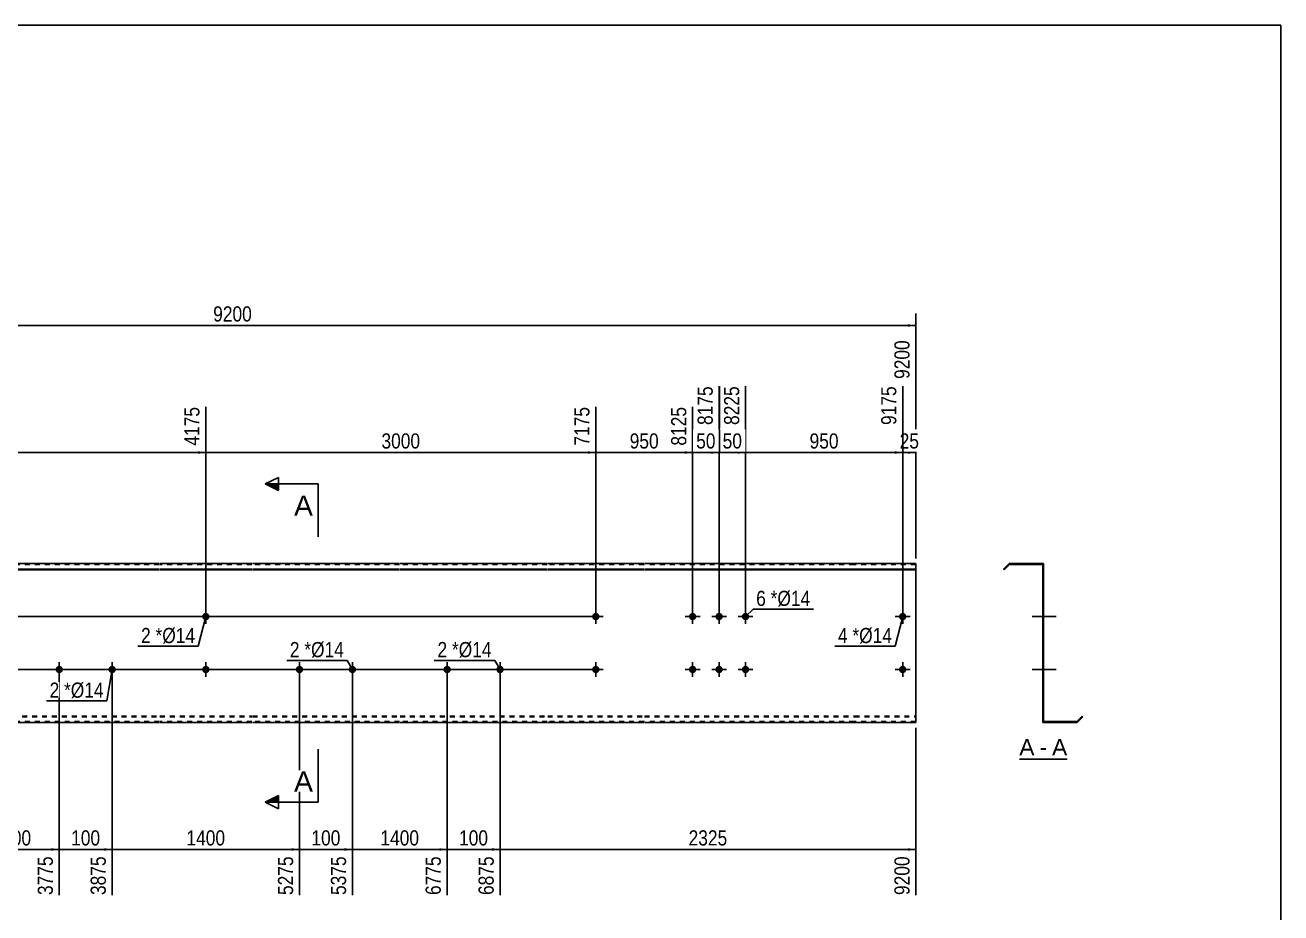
# Model space of a CAD drawing. Header units: millimetres. Extents: x -75 to 327, y -160 to 117.
# Drawn here: x 90 to 327.2, y -51 to 116.8 of the extents above; entities that cross this region are included whole.
import ezdxf

# ---------------------------------------------------------------- set-up
doc = ezdxf.new("R2010")
doc.units = ezdxf.units.MM
doc.linetypes.add('DXK_LINE_DOT1', pattern=[1.8814, 0.9407, -0.9407])
doc.styles.add('Arial', font='ARIAL.TTF', dxfattribs={"height": 0.2})
doc.styles.add('Arial Narrow', font='ARIALN.TTF', dxfattribs={"height": 0.2})

# ---------------------------------------------------------------- blocks, each defined once
blk = doc.blocks.new('Unknown-629092003-1742')
at = {"color": 5, "linetype": 'Continuous'}
for p, q in [((327.25, 116.75), (-72.75, 116.75)), ((327.25, -160.25), (327.25, 116.75))]:
    blk.add_line(p, q, dxfattribs=at)
blk = doc.blocks.new('Unknown-629092003-12 - 1234')
at = {"color": 7, "linetype": 'Continuous'}
blk.add_line((277.83, -21.95), (286.86, -21.95), dxfattribs=at)
at = {"color": 0, "linetype": 'Continuous'}
blk.add_wipeout([(280.68, -21.2), (280.68, -18), (277.83, -18), (277.83, -21.2)], dxfattribs=at)
blk.add_wipeout([(283.06, -21.2), (283.06, -18), (281.64, -18), (281.64, -21.2)], dxfattribs=at)
at = {"color": 96, "linetype": 'Continuous', "style": 'Arial'}
blk.add_text('A', height=3.06, dxfattribs=at).set_placement((277.83, -21.2))
at = {"color": 0, "linetype": 'Continuous'}
blk.add_wipeout([(286.86, -21.2), (286.86, -18), (284.02, -18), (284.02, -21.2)], dxfattribs=at)
at = {"color": 96, "linetype": 'Continuous', "style": 'Arial'}
for s, p in [('A', (284.02, -21.2)), ('-', (281.64, -21.2))]:
    blk.add_text(s, height=3.06, dxfattribs=at).set_placement(p)
blk = doc.blocks.new('Part-629092003-1218 - 1203')
at = {"color": 2, "linetype": 'Continuous'}
for p, q in [((115.3, 15), (87.5, 15)), ((132.8, 15), (115.4, 15)), ((160.7, 15), (132.9, 15)), ((188.6, 15), (160.8, 15)), ((206.89, 15), (188.7, 15)), ((246.59, 15), (206.99, 15)), ((258.28, 15), (246.69, 15)), ((258.28, 13.94), (258.28, 15)), ((87.5, 13.94), (115.3, 13.94)), ((87.5, 13.83), (115.3, 13.83)), ((115.4, 13.94), (132.8, 13.94)), ((115.4, 13.83), (132.8, 13.83)), ((132.9, 13.94), (160.7, 13.94)), ((132.9, 13.83), (160.7, 13.83)), ((160.8, 13.94), (188.6, 13.94)), ((160.8, 13.83), (188.6, 13.83)), ((188.7, 13.94), (206.89, 13.94)), ((188.7, 13.83), (206.89, 13.83)), ((206.99, 13.94), (246.59, 13.94)), ((206.99, 13.83), (246.59, 13.83)), ((246.69, 13.94), (258.28, 13.94)), ((246.69, 13.83), (258.28, 13.83)), ((258.28, -15), (258.28, 13.94)), ((115.3, -15), (87.5, -15)), ((132.8, -15), (115.4, -15)), ((160.7, -15), (132.9, -15)), ((188.6, -15), (160.8, -15)), ((206.89, -15), (188.7, -15)), ((246.59, -15), (206.99, -15)), ((258.28, -15), (246.69, -15))]:
    blk.add_line(p, q, dxfattribs=at)
at = {"color": 7, "linetype": 'DXK_LINE_DOT1'}
for p, q in [((115.3, 14.85), (87.5, 14.85)), ((132.8, 14.85), (115.4, 14.85)), ((160.7, 14.85), (132.9, 14.85)), ((188.6, 14.85), (160.8, 14.85)), ((206.89, 14.85), (188.7, 14.85)), ((246.59, 14.85), (206.99, 14.85)), ((258.28, 14.85), (246.69, 14.85)), ((87.5, -13.83), (115.3, -13.83)), ((87.5, -13.94), (115.3, -13.94)), ((115.4, -13.83), (132.8, -13.83)), ((115.4, -13.94), (132.8, -13.94)), ((132.9, -13.83), (160.7, -13.83)), ((132.9, -13.94), (160.7, -13.94)), ((160.8, -13.83), (188.6, -13.83)), ((160.8, -13.94), (188.6, -13.94)), ((188.7, -13.83), (206.89, -13.83)), ((188.7, -13.94), (206.89, -13.94)), ((206.99, -13.83), (246.59, -13.83)), ((206.99, -13.94), (246.59, -13.94)), ((246.69, -13.83), (258.28, -13.83)), ((246.69, -13.94), (258.28, -13.94)), ((115.3, -14.85), (87.5, -14.85)), ((132.8, -14.85), (115.4, -14.85)), ((160.7, -14.85), (132.9, -14.85)), ((188.6, -14.85), (160.8, -14.85)), ((206.89, -14.85), (188.7, -14.85)), ((246.59, -14.85), (206.99, -14.85)), ((258.28, -14.85), (246.69, -14.85))]:
    blk.add_line(p, q, dxfattribs=at)
blk = doc.blocks.new('Bolt-629092003-1219 - 1203')
at = {"linetype": 'Continuous'}
for points in [[(169.7, -4.3, -1), (169.7, -5.7, -1)], [(179.7, -4.3, -1), (179.7, -5.7, -1)]]:
    blk.add_hatch(color=3, dxfattribs=at).paths.add_polyline_path(points)
at = {"color": 3, "linetype": 'Continuous'}
for p, q in [((169.7, -6.4), (169.7, -3.6)), ((179.7, -6.4), (179.7, -3.6)), ((168.3, -5), (171.1, -5)), ((178.3, -5), (181.1, -5))]:
    blk.add_line(p, q, dxfattribs=at)
blk = doc.blocks.new('Bolt-629092003-1220 - 1203')
at = {"linetype": 'Continuous'}
for points in [[(141.8, -4.3, -1), (141.8, -5.7, -1)], [(151.8, -4.3, -1), (151.8, -5.7, -1)]]:
    blk.add_hatch(color=3, dxfattribs=at).paths.add_polyline_path(points)
at = {"color": 3, "linetype": 'Continuous'}
for p, q in [((141.8, -6.4), (141.8, -3.6)), ((151.8, -6.4), (151.8, -3.6)), ((140.4, -5), (143.2, -5)), ((150.4, -5), (153.2, -5))]:
    blk.add_line(p, q, dxfattribs=at)
blk = doc.blocks.new('Bolt-629092003-1221 - 1203')
at = {"linetype": 'Continuous'}
for points in [[(96.4, -4.3, -1), (96.4, -5.7, -1)], [(106.4, -4.3, -1), (106.4, -5.7, -1)]]:
    blk.add_hatch(color=3, dxfattribs=at).paths.add_polyline_path(points)
at = {"color": 3, "linetype": 'Continuous'}
for p, q in [((96.4, -6.4), (96.4, -3.6)), ((106.4, -6.4), (106.4, -3.6)), ((95, -5), (97.8, -5)), ((105, -5), (107.8, -5))]:
    blk.add_line(p, q, dxfattribs=at)
blk = doc.blocks.new('Bolt-629092003-1224 - 1203')
at = {"linetype": 'Continuous'}
for points in [[(215.39, 5, -1), (216.79, 5, -1)], [(220.39, 5, -1), (221.79, 5, -1)], [(225.39, 5, -1), (226.79, 5, -1)], [(215.39, -5, -1), (216.79, -5, -1)], [(220.39, -5, -1), (221.79, -5, -1)], [(225.39, -5, -1), (226.79, -5, -1)]]:
    blk.add_hatch(color=3, dxfattribs=at).paths.add_polyline_path(points)
at = {"color": 3, "linetype": 'Continuous'}
for p, q in [((214.69, 5), (217.49, 5)), ((216.09, 3.6), (216.09, 6.4)), ((219.69, 5), (222.49, 5)), ((221.09, 3.6), (221.09, 6.4)), ((224.69, 5), (227.49, 5)), ((226.09, 3.6), (226.09, 6.4)), ((216.09, -6.4), (216.09, -3.6)), ((221.09, -6.4), (221.09, -3.6)), ((226.09, -6.4), (226.09, -3.6)), ((214.69, -5), (217.49, -5)), ((219.69, -5), (222.49, -5)), ((224.69, -5), (227.49, -5))]:
    blk.add_line(p, q, dxfattribs=at)
blk = doc.blocks.new('Bolt-629092003-1225 - 1203')
at = {"linetype": 'Continuous'}
for points in [[(197.09, -5, -1), (198.49, -5, -1)], [(255.08, -5, -1), (256.48, -5, -1)]]:
    blk.add_hatch(color=3, dxfattribs=at).paths.add_polyline_path(points)
at = {"color": 3, "linetype": 'Continuous'}
for p, q in [((197.79, -6.4), (197.79, -3.6)), ((255.78, -6.4), (255.78, -3.6)), ((199.19, -5), (196.39, -5)), ((257.18, -5), (254.38, -5))]:
    blk.add_line(p, q, dxfattribs=at)
blk = doc.blocks.new('Bolt-629092003-1226 - 1203')
at = {"linetype": 'Continuous'}
for points in [[(197.09, 5, -1), (198.49, 5, -1)], [(255.08, 5, -1), (256.48, 5, -1)]]:
    blk.add_hatch(color=3, dxfattribs=at).paths.add_polyline_path(points)
at = {"color": 3, "linetype": 'Continuous'}
for p, q in [((199.19, 5), (196.39, 5)), ((197.79, 3.6), (197.79, 6.4)), ((257.18, 5), (254.38, 5)), ((255.78, 3.6), (255.78, 6.4))]:
    blk.add_line(p, q, dxfattribs=at)
blk = doc.blocks.new('Bolt-629092003-1227 - 1203')
at = {"linetype": 'Continuous'}
for points in [[(124.8, 5, -1), (123.4, 5, -1)], [(124.8, -5, -1), (123.4, -5, -1)]]:
    blk.add_hatch(color=3, dxfattribs=at).paths.add_polyline_path(points)
at = {"color": 3, "linetype": 'Continuous'}
for p, q in [((125.5, 5), (122.7, 5)), ((124.1, 6.4), (124.1, 3.6)), ((124.1, -3.6), (124.1, -6.4)), ((125.5, -5), (122.7, -5))]:
    blk.add_line(p, q, dxfattribs=at)
blk = doc.blocks.new('Bolt-629092003-1240 - 1234')
at = {"linetype": 'Continuous'}
blk.add_hatch(color=3, dxfattribs=at).paths.add_polyline_path([(282.42, -5.7), (282.42, -4.3), (282.27, -4.3), (282.27, -5.7)])
blk.add_hatch(color=3, dxfattribs=at).paths.add_polyline_path([(282.42, -5.7), (282.42, -4.3), (282.27, -4.3), (282.27, -5.7)])
at = {"color": 3, "linetype": 'Continuous'}
for p, q in [((282.27, -4.3), (282.42, -4.3)), ((282.27, -4.3), (282.42, -4.3)), ((281.32, -5), (284.07, -5)), ((281.32, -5), (284.07, -5)), ((282.27, -5.7), (282.42, -5.7)), ((282.27, -5.7), (282.42, -5.7))]:
    blk.add_line(p, q, dxfattribs=at)
blk = doc.blocks.new('Part-629092003-1236 - 1234')
at = {"color": 2, "linetype": 'Continuous'}
for p, q in [((275.92, 15), (274.86, 13.94)), ((275.99, 14.85), (274.97, 13.83)), ((275.92, 15), (282.42, 15)), ((275.99, 14.85), (282.27, 14.85)), ((282.27, 14.85), (282.27, -15)), ((282.42, -14.85), (282.42, 15)), ((274.86, 13.94), (274.97, 13.83)), ((288.71, -14.85), (289.73, -13.83)), ((288.77, -15), (289.83, -13.94)), ((289.83, -13.94), (289.73, -13.83)), ((288.77, -15), (282.27, -15)), ((288.71, -14.85), (282.42, -14.85))]:
    blk.add_line(p, q, dxfattribs=at)
blk = doc.blocks.new('Bolt-629092003-1237 - 1234')
at = {"linetype": 'Continuous'}
blk.add_hatch(color=3, dxfattribs=at).paths.add_polyline_path([(282.42, -5.7), (282.42, -4.3), (282.27, -4.3), (282.27, -5.7)])
blk.add_hatch(color=3, dxfattribs=at).paths.add_polyline_path([(282.42, -5.7), (282.42, -4.3), (282.27, -4.3), (282.27, -5.7)])
at = {"color": 3, "linetype": 'Continuous'}
for p, q in [((282.27, -4.3), (282.42, -4.3)), ((282.27, -4.3), (282.42, -4.3)), ((281.32, -5), (284.07, -5)), ((281.32, -5), (284.07, -5)), ((282.27, -5.7), (282.42, -5.7)), ((282.27, -5.7), (282.42, -5.7))]:
    blk.add_line(p, q, dxfattribs=at)
blk = doc.blocks.new('Bolt-629092003-1238 - 1234')
at = {"linetype": 'Continuous'}
blk.add_hatch(color=3, dxfattribs=at).paths.add_polyline_path([(282.42, -5.7), (282.42, -4.3), (282.27, -4.3), (282.27, -5.7)])
blk.add_hatch(color=3, dxfattribs=at).paths.add_polyline_path([(282.42, -5.7), (282.42, -4.3), (282.27, -4.3), (282.27, -5.7)])
at = {"color": 3, "linetype": 'Continuous'}
for p, q in [((282.27, -4.3), (282.42, -4.3)), ((282.27, -4.3), (282.42, -4.3)), ((281.32, -5), (284.07, -5)), ((281.32, -5), (284.07, -5)), ((282.27, -5.7), (282.42, -5.7)), ((282.27, -5.7), (282.42, -5.7))]:
    blk.add_line(p, q, dxfattribs=at)
blk = doc.blocks.new('Bolt-629092003-1239 - 1234')
at = {"linetype": 'Continuous'}
blk.add_hatch(color=3, dxfattribs=at).paths.add_polyline_path([(282.42, -5.7), (282.42, -4.3), (282.27, -4.3), (282.27, -5.7)])
blk.add_hatch(color=3, dxfattribs=at).paths.add_polyline_path([(282.42, -5.7), (282.42, -4.3), (282.27, -4.3), (282.27, -5.7)])
at = {"color": 3, "linetype": 'Continuous'}
for p, q in [((282.27, -4.3), (282.42, -4.3)), ((282.27, -4.3), (282.42, -4.3)), ((281.32, -5), (284.07, -5)), ((281.32, -5), (284.07, -5)), ((282.27, -5.7), (282.42, -5.7)), ((282.27, -5.7), (282.42, -5.7))]:
    blk.add_line(p, q, dxfattribs=at)
blk = doc.blocks.new('Bolt-629092003-1241 - 1234')
at = {"linetype": 'Continuous'}
for points in [[(282.27, 5.7), (282.27, 4.3), (282.42, 4.3), (282.42, 5.7)], [(282.27, 5.7), (282.27, 4.3), (282.42, 4.3), (282.42, 5.7)], [(282.27, 5.7), (282.27, 4.3), (282.42, 4.3), (282.42, 5.7)], [(282.27, -4.3), (282.27, -5.7), (282.42, -5.7), (282.42, -4.3)], [(282.27, -4.3), (282.27, -5.7), (282.42, -5.7), (282.42, -4.3)], [(282.27, -4.3), (282.27, -5.7), (282.42, -5.7), (282.42, -4.3)]]:
    blk.add_hatch(color=3, dxfattribs=at).paths.add_polyline_path(points)
at = {"color": 3, "linetype": 'Continuous'}
for p, q in [((283.72, 5), (280.42, 5)), ((283.72, 5), (280.42, 5)), ((283.72, 5), (280.42, 5)), ((282.42, 5.7), (282.27, 5.7)), ((282.42, 5.7), (282.27, 5.7)), ((282.42, 5.7), (282.27, 5.7)), ((282.42, 4.3), (282.27, 4.3)), ((282.42, 4.3), (282.27, 4.3)), ((282.42, 4.3), (282.27, 4.3)), ((282.42, -4.3), (282.27, -4.3)), ((282.42, -4.3), (282.27, -4.3)), ((282.42, -4.3), (282.27, -4.3)), ((283.72, -5), (280.42, -5)), ((283.72, -5), (280.42, -5)), ((283.72, -5), (280.42, -5)), ((282.42, -5.7), (282.27, -5.7)), ((282.42, -5.7), (282.27, -5.7)), ((282.42, -5.7), (282.27, -5.7))]:
    blk.add_line(p, q, dxfattribs=at)
blk = doc.blocks.new('Bolt-629092003-1242 - 1234')
at = {"linetype": 'Continuous'}
for points in [[(282.27, 5.7), (282.27, 4.3), (282.42, 4.3), (282.42, 5.7)], [(282.27, 5.7), (282.27, 4.3), (282.42, 4.3), (282.42, 5.7)], [(282.27, 5.7), (282.27, 4.3), (282.42, 4.3), (282.42, 5.7)], [(282.27, -4.3), (282.27, -5.7), (282.42, -5.7), (282.42, -4.3)], [(282.27, -4.3), (282.27, -5.7), (282.42, -5.7), (282.42, -4.3)], [(282.27, -4.3), (282.27, -5.7), (282.42, -5.7), (282.42, -4.3)]]:
    blk.add_hatch(color=3, dxfattribs=at).paths.add_polyline_path(points)
at = {"color": 3, "linetype": 'Continuous'}
for p, q in [((283.72, 5), (280.42, 5)), ((283.72, 5), (280.42, 5)), ((283.72, 5), (280.42, 5)), ((282.42, 5.7), (282.27, 5.7)), ((282.42, 5.7), (282.27, 5.7)), ((282.42, 5.7), (282.27, 5.7)), ((282.42, 4.3), (282.27, 4.3)), ((282.42, 4.3), (282.27, 4.3)), ((282.42, 4.3), (282.27, 4.3)), ((282.42, -4.3), (282.27, -4.3)), ((282.42, -4.3), (282.27, -4.3)), ((282.42, -4.3), (282.27, -4.3)), ((283.72, -5), (280.42, -5)), ((283.72, -5), (280.42, -5)), ((283.72, -5), (280.42, -5)), ((282.42, -5.7), (282.27, -5.7)), ((282.42, -5.7), (282.27, -5.7)), ((282.42, -5.7), (282.27, -5.7))]:
    blk.add_line(p, q, dxfattribs=at)
blk = doc.blocks.new('Bolt-629092003-1243 - 1234')
at = {"linetype": 'Continuous'}
blk.add_hatch(color=3, dxfattribs=at).paths.add_polyline_path([(282.27, -4.3), (282.27, -5.7), (282.42, -5.7), (282.42, -4.3)])
blk.add_hatch(color=3, dxfattribs=at).paths.add_polyline_path([(282.27, -4.3), (282.27, -5.7), (282.42, -5.7), (282.42, -4.3)])
at = {"color": 3, "linetype": 'Continuous'}
for p, q in [((282.27, -4.3), (282.42, -4.3)), ((282.27, -4.3), (282.42, -4.3)), ((281.47, -5), (284.77, -5)), ((281.47, -5), (284.77, -5)), ((282.27, -5.7), (282.42, -5.7)), ((282.27, -5.7), (282.42, -5.7))]:
    blk.add_line(p, q, dxfattribs=at)
blk = doc.blocks.new('Bolt-629092003-1244 - 1234')
at = {"linetype": 'Continuous'}
blk.add_hatch(color=3, dxfattribs=at).paths.add_polyline_path([(282.27, 5.7), (282.27, 4.3), (282.42, 4.3), (282.42, 5.7)])
blk.add_hatch(color=3, dxfattribs=at).paths.add_polyline_path([(282.27, 5.7), (282.27, 4.3), (282.42, 4.3), (282.42, 5.7)])
at = {"color": 3, "linetype": 'Continuous'}
for p, q in [((281.47, 5), (284.77, 5)), ((281.47, 5), (284.77, 5)), ((282.27, 5.7), (282.42, 5.7)), ((282.27, 5.7), (282.42, 5.7)), ((282.27, 4.3), (282.42, 4.3)), ((282.27, 4.3), (282.42, 4.3))]:
    blk.add_line(p, q, dxfattribs=at)
blk = doc.blocks.new('Bolt-629092003-1245 - 1234')
at = {"linetype": 'Continuous'}
for points in [[(282.42, 4.3), (282.42, 5.7), (282.27, 5.7), (282.27, 4.3)], [(282.42, -5.7), (282.42, -4.3), (282.27, -4.3), (282.27, -5.7)]]:
    blk.add_hatch(color=3, dxfattribs=at).paths.add_polyline_path(points)
at = {"color": 3, "linetype": 'Continuous'}
for p, q in [((282.42, 5), (280.27, 5)), ((282.42, 5.7), (282.27, 5.7)), ((282.42, 4.3), (282.27, 4.3)), ((282.42, -4.3), (282.27, -4.3)), ((282.42, -5), (280.27, -5)), ((282.42, -5.7), (282.27, -5.7))]:
    blk.add_line(p, q, dxfattribs=at)
blk = doc.blocks.new('Bolt-629092003-1246 - 1234')
at = {"linetype": 'Continuous'}
blk.add_hatch(color=3, dxfattribs=at).paths.add_polyline_path([(282.42, -5.7), (282.42, -4.3), (282.27, -4.3), (282.27, -5.7)])
blk.add_hatch(color=3, dxfattribs=at).paths.add_polyline_path([(282.42, -5.7), (282.42, -4.3), (282.27, -4.3), (282.27, -5.7)])
at = {"color": 3, "linetype": 'Continuous'}
for p, q in [((282.27, -4.3), (282.42, -4.3)), ((282.27, -4.3), (282.42, -4.3)), ((281.32, -5), (284.07, -5)), ((281.32, -5), (284.07, -5)), ((282.27, -5.7), (282.42, -5.7)), ((282.27, -5.7), (282.42, -5.7))]:
    blk.add_line(p, q, dxfattribs=at)
blk = doc.blocks.new('StraightDimension-629092003-1353 - 1203')
at = {"linetype": 'Continuous'}
for points in [[(-6.25, 3.5), (-6, 5), (-5.75, 3.5)], [(-5.75, -3.5), (-6, -5), (-6.25, -3.5)]]:
    blk.add_hatch(color=7, dxfattribs=at).paths.add_polyline_path(points)
at = {"color": 7, "linetype": 'Continuous'}
for p, q in [((196.79, 5), (-8.25, 5)), ((-6, -5), (-6, 5)), ((196.79, -5), (-8.25, -5))]:
    blk.add_line(p, q, dxfattribs=at)
at = {"color": 0}
blk.add_wipeout([(-6.15, 3.34), (-10.35, 3.34), (-10.35, -3.34), (-6.15, -3.34)], dxfattribs=at)
at = {"color": 3, "style": 'Arial Narrow'}
blk.add_text('100', height=2.863, rotation=90.0002, dxfattribs=at).set_placement((-6.75, -2.74))
blk = doc.blocks.new('StraightDimension-629092003-1266 - 1203')
at = {"linetype": 'Continuous'}
blk.add_hatch(color=7, dxfattribs=at).paths.add_polyline_path([(150.3, -38.75), (151.8, -39), (150.3, -39.25)])
at = {"color": 7, "linetype": 'Continuous'}
for p, q in [((141.8, -6), (141.8, -47.61)), ((151.8, -6), (151.8, -47.61)), ((141.8, -39), (151.8, -39))]:
    blk.add_line(p, q, dxfattribs=at)
at = {"color": 0}
blk.add_wipeout([(150.14, -38.85), (150.14, -34.65), (143.45, -34.65), (143.45, -38.85)], dxfattribs=at)
at = {"color": 3, "style": 'Arial Narrow'}
blk.add_text('100', height=2.863, dxfattribs=at).set_placement((144.05, -38.25))
at = {"color": 0, "linetype": 'Continuous'}
blk.add_wipeout([(151.2, -39.7), (147, -39.7), (147, -48.21), (151.2, -48.21)], dxfattribs=at)
at = {"color": 3, "linetype": 'Continuous', "style": 'Arial Narrow'}
blk.add_text('5375', height=2.863, rotation=90.0002, dxfattribs=at).set_placement((150.6, -47.61))
blk = doc.blocks.new('StraightDimension-629092003-1264 - 1203')
at = {"linetype": 'Continuous'}
blk.add_hatch(color=7, dxfattribs=at).paths.add_polyline_path([(178.2, -38.75), (179.7, -39), (178.2, -39.25)])
at = {"color": 7, "linetype": 'Continuous'}
for p, q in [((169.7, -6), (169.7, -47.61)), ((179.7, -6), (179.7, -47.61)), ((169.7, -39), (179.7, -39))]:
    blk.add_line(p, q, dxfattribs=at)
at = {"color": 0}
blk.add_wipeout([(178.04, -38.85), (178.04, -34.65), (171.35, -34.65), (171.35, -38.85)], dxfattribs=at)
at = {"color": 3, "style": 'Arial Narrow'}
blk.add_text('100', height=2.863, dxfattribs=at).set_placement((171.95, -38.25))
at = {"color": 0, "linetype": 'Continuous'}
blk.add_wipeout([(179.1, -39.7), (174.9, -39.7), (174.9, -48.21), (179.1, -48.21)], dxfattribs=at)
at = {"color": 3, "linetype": 'Continuous', "style": 'Arial Narrow'}
blk.add_text('6875', height=2.863, rotation=90.0002, dxfattribs=at).set_placement((178.5, -47.61))
blk = doc.blocks.new('StraightDimension-629092003-1312 - 1203')
at = {"linetype": 'Continuous'}
blk.add_hatch(color=7, dxfattribs=at).paths.add_polyline_path([(214.59, 36.25), (216.09, 36), (214.59, 35.75)])
at = {"color": 7, "linetype": 'Continuous'}
for p, q in [((197.79, 6), (197.79, 44.61)), ((216.09, 6), (216.09, 44.61)), ((197.79, 36), (216.09, 36))]:
    blk.add_line(p, q, dxfattribs=at)
at = {"color": 0}
blk.add_wipeout([(210.28, 36.15), (210.28, 40.35), (203.6, 40.35), (203.6, 36.15)], dxfattribs=at)
at = {"color": 3, "style": 'Arial Narrow'}
blk.add_text('950', height=2.863, dxfattribs=at).set_placement((204.2, 36.75))
at = {"color": 0, "linetype": 'Continuous'}
blk.add_wipeout([(215.49, 45.21), (211.29, 45.21), (211.29, 36.7), (215.49, 36.7)], dxfattribs=at)
at = {"color": 3, "linetype": 'Continuous', "style": 'Arial Narrow'}
blk.add_text('8125', height=2.863, rotation=90.0002, dxfattribs=at).set_placement((214.89, 37.3))
blk = doc.blocks.new('StraightDimension-629092003-1263 - 1203')
at = {"linetype": 'Continuous'}
blk.add_hatch(color=7, dxfattribs=at).paths.add_polyline_path([(256.78, -38.75), (258.28, -39), (256.78, -39.25)])
at = {"color": 7, "linetype": 'Continuous'}
for p, q in [((179.7, -6), (179.7, -47.61)), ((258.28, -16), (258.28, -47.61)), ((179.7, -39), (258.28, -39))]:
    blk.add_line(p, q, dxfattribs=at)
at = {"color": 0}
blk.add_wipeout([(223.25, -38.85), (223.25, -34.65), (214.73, -34.65), (214.73, -38.85)], dxfattribs=at)
at = {"color": 0, "linetype": 'Continuous'}
blk.add_wipeout([(257.68, -39.7), (253.48, -39.7), (253.48, -48.21), (257.68, -48.21)], dxfattribs=at)
at = {"color": 3, "style": 'Arial Narrow'}
blk.add_text('2325', height=2.863, dxfattribs=at).set_placement((215.33, -38.25))
at = {"color": 3, "linetype": 'Continuous', "style": 'Arial Narrow'}
blk.add_text('9200', height=2.863, rotation=90.0002, dxfattribs=at).set_placement((257.08, -47.61))
blk = doc.blocks.new('StraightDimension-629092003-1265 - 1203')
at = {"linetype": 'Continuous'}
blk.add_hatch(color=7, dxfattribs=at).paths.add_polyline_path([(168.2, -38.75), (169.7, -39), (168.2, -39.25)])
at = {"color": 7, "linetype": 'Continuous'}
for p, q in [((151.8, -6), (151.8, -47.61)), ((169.7, -6), (169.7, -47.61)), ((151.8, -39), (169.7, -39))]:
    blk.add_line(p, q, dxfattribs=at)
at = {"color": 0}
blk.add_wipeout([(165, -38.85), (165, -34.65), (156.49, -34.65), (156.49, -38.85)], dxfattribs=at)
at = {"color": 3, "style": 'Arial Narrow'}
blk.add_text('1400', height=2.863, dxfattribs=at).set_placement((157.09, -38.25))
at = {"color": 0, "linetype": 'Continuous'}
blk.add_wipeout([(169.1, -39.7), (164.9, -39.7), (164.9, -48.21), (169.1, -48.21)], dxfattribs=at)
at = {"color": 3, "linetype": 'Continuous', "style": 'Arial Narrow'}
blk.add_text('6775', height=2.863, rotation=90.0002, dxfattribs=at).set_placement((168.5, -47.61))
blk = doc.blocks.new('StraightDimension-629092003-1267 - 1203')
at = {"linetype": 'Continuous'}
blk.add_hatch(color=7, dxfattribs=at).paths.add_polyline_path([(140.3, -38.75), (141.8, -39), (140.3, -39.25)])
at = {"color": 7, "linetype": 'Continuous'}
for p, q in [((106.4, -6), (106.4, -47.61)), ((141.8, -6), (141.8, -47.61)), ((106.4, -39), (141.8, -39))]:
    blk.add_line(p, q, dxfattribs=at)
at = {"color": 0}
blk.add_wipeout([(128.35, -38.85), (128.35, -34.65), (119.84, -34.65), (119.84, -38.85)], dxfattribs=at)
at = {"color": 0, "linetype": 'Continuous'}
blk.add_wipeout([(141.2, -39.7), (137, -39.7), (137, -48.21), (141.2, -48.21)], dxfattribs=at)
at = {"color": 3, "style": 'Arial Narrow'}
blk.add_text('1400', height=2.863, dxfattribs=at).set_placement((120.44, -38.25))
at = {"color": 3, "linetype": 'Continuous', "style": 'Arial Narrow'}
blk.add_text('5275', height=2.863, rotation=90.0002, dxfattribs=at).set_placement((140.6, -47.61))
blk = doc.blocks.new('StraightDimension-629092003-1268 - 1203')
at = {"linetype": 'Continuous'}
blk.add_hatch(color=7, dxfattribs=at).paths.add_polyline_path([(104.9, -38.75), (106.4, -39), (104.9, -39.25)])
at = {"color": 7, "linetype": 'Continuous'}
for p, q in [((96.4, -6), (96.4, -47.61)), ((106.4, -6), (106.4, -47.61)), ((96.4, -39), (106.4, -39))]:
    blk.add_line(p, q, dxfattribs=at)
at = {"color": 0}
blk.add_wipeout([(104.74, -38.85), (104.74, -34.65), (98.05, -34.65), (98.05, -38.85)], dxfattribs=at)
at = {"color": 3, "style": 'Arial Narrow'}
blk.add_text('100', height=2.863, dxfattribs=at).set_placement((98.65, -38.25))
at = {"color": 0, "linetype": 'Continuous'}
blk.add_wipeout([(105.8, -39.7), (101.6, -39.7), (101.6, -48.21), (105.8, -48.21)], dxfattribs=at)
at = {"color": 3, "linetype": 'Continuous', "style": 'Arial Narrow'}
blk.add_text('3875', height=2.863, rotation=90.0002, dxfattribs=at).set_placement((105.2, -47.61))
blk = doc.blocks.new('StraightDimension-629092003-1269 - 1203')
at = {"linetype": 'Continuous'}
blk.add_hatch(color=7, dxfattribs=at).paths.add_polyline_path([(94.9, -38.75), (96.4, -39), (94.9, -39.25)])
at = {"color": 7, "linetype": 'Continuous'}
for p, q in [((78.5, -6), (78.5, -47.61)), ((96.4, -6), (96.4, -47.61)), ((78.5, -39), (96.4, -39))]:
    blk.add_line(p, q, dxfattribs=at)
at = {"color": 0}
blk.add_wipeout([(91.7, -38.85), (91.7, -34.65), (83.19, -34.65), (83.19, -38.85)], dxfattribs=at)
at = {"color": 3, "style": 'Arial Narrow'}
blk.add_text('1400', height=2.863, dxfattribs=at).set_placement((83.79, -38.25))
at = {"color": 0, "linetype": 'Continuous'}
blk.add_wipeout([(95.8, -39.7), (91.6, -39.7), (91.6, -48.21), (95.8, -48.21)], dxfattribs=at)
at = {"color": 3, "linetype": 'Continuous', "style": 'Arial Narrow'}
blk.add_text('3775', height=2.863, rotation=90.0002, dxfattribs=at).set_placement((95.2, -47.61))
blk = doc.blocks.new('StraightDimension-629092003-1384 - 1203')
at = {"linetype": 'Continuous'}
blk.add_hatch(color=7, dxfattribs=at).paths.add_polyline_path([(256.78, 60.25), (258.28, 60), (256.78, 59.75)])
at = {"color": 7, "linetype": 'Continuous'}
for p, q in [((258.28, 16), (258.28, 62.25)), ((0, 60), (258.28, 60))]:
    blk.add_line(p, q, dxfattribs=at)
at = {"color": 0}
blk.add_wipeout([(133.4, 60.15), (133.4, 64.35), (124.89, 64.35), (124.89, 60.15)], dxfattribs=at)
at = {"color": 3, "style": 'Arial Narrow'}
blk.add_text('9200', height=2.863, dxfattribs=at).set_placement((125.49, 60.75))
blk = doc.blocks.new('StraightDimension-629092003-1308 - 1203')
at = {"linetype": 'Continuous'}
blk.add_hatch(color=7, dxfattribs=at).paths.add_polyline_path([(256.78, 36.25), (258.28, 36), (256.78, 35.75)])
at = {"color": 7, "linetype": 'Continuous'}
for p, q in [((258.28, 16), (258.28, 57.21)), ((255.78, 6), (255.78, 48.51)), ((255.78, 36), (258.28, 36))]:
    blk.add_line(p, q, dxfattribs=at)
at = {"color": 0, "linetype": 'Continuous'}
blk.add_wipeout([(257.68, 57.81), (253.48, 57.81), (253.48, 49.3), (257.68, 49.3)], dxfattribs=at)
at = {"color": 0}
blk.add_wipeout([(259.46, 36.15), (259.46, 40.35), (254.61, 40.35), (254.61, 36.15)], dxfattribs=at)
at = {"color": 3, "linetype": 'Continuous', "style": 'Arial Narrow'}
blk.add_text('9200', height=2.863, rotation=90.0002, dxfattribs=at).set_placement((257.08, 49.9))
at = {"color": 3, "style": 'Arial Narrow'}
blk.add_text('25', height=2.863, dxfattribs=at).set_placement((255.21, 36.75))
blk = doc.blocks.new('StraightDimension-629092003-1309 - 1203')
at = {"linetype": 'Continuous'}
blk.add_hatch(color=7, dxfattribs=at).paths.add_polyline_path([(254.28, 36.25), (255.78, 36), (254.28, 35.75)])
at = {"color": 7, "linetype": 'Continuous'}
for p, q in [((226.09, 6), (226.09, 48.51)), ((255.78, 6), (255.78, 48.51)), ((226.09, 36), (255.78, 36))]:
    blk.add_line(p, q, dxfattribs=at)
at = {"color": 0, "linetype": 'Continuous'}
blk.add_wipeout([(255.18, 49.11), (250.98, 49.11), (250.98, 40.6), (255.18, 40.6)], dxfattribs=at)
at = {"color": 0}
blk.add_wipeout([(244.28, 36.15), (244.28, 40.35), (237.59, 40.35), (237.59, 36.15)], dxfattribs=at)
at = {"color": 3, "linetype": 'Continuous', "style": 'Arial Narrow'}
blk.add_text('9175', height=2.863, rotation=90.0002, dxfattribs=at).set_placement((254.58, 41.2))
at = {"color": 3, "style": 'Arial Narrow'}
blk.add_text('950', height=2.863, dxfattribs=at).set_placement((238.19, 36.75))
blk = doc.blocks.new('StraightDimension-629092003-1310 - 1203')
at = {"linetype": 'Continuous'}
blk.add_hatch(color=7, dxfattribs=at).paths.add_polyline_path([(224.59, 36.25), (226.09, 36), (224.59, 35.75)])
at = {"color": 7, "linetype": 'Continuous'}
for p, q in [((221.09, 6), (221.09, 48.51)), ((226.09, 6), (226.09, 48.51)), ((221.09, 36), (226.09, 36))]:
    blk.add_line(p, q, dxfattribs=at)
at = {"color": 0}
blk.add_wipeout([(226.02, 36.15), (226.02, 40.35), (221.16, 40.35), (221.16, 36.15)], dxfattribs=at)
at = {"color": 0, "linetype": 'Continuous'}
blk.add_wipeout([(225.49, 49.11), (221.29, 49.11), (221.29, 40.6), (225.49, 40.6)], dxfattribs=at)
at = {"color": 3, "linetype": 'Continuous', "style": 'Arial Narrow'}
blk.add_text('8225', height=2.863, rotation=90.0002, dxfattribs=at).set_placement((224.89, 41.2))
at = {"color": 3, "style": 'Arial Narrow'}
blk.add_text('50', height=2.863, dxfattribs=at).set_placement((221.76, 36.75))
blk = doc.blocks.new('StraightDimension-629092003-1311 - 1203')
at = {"linetype": 'Continuous'}
blk.add_hatch(color=7, dxfattribs=at).paths.add_polyline_path([(219.59, 36.25), (221.09, 36), (219.59, 35.75)])
at = {"color": 7, "linetype": 'Continuous'}
for p, q in [((221.09, 6), (221.09, 48.51)), ((216.09, 6), (216.09, 44.61)), ((216.09, 36), (221.09, 36))]:
    blk.add_line(p, q, dxfattribs=at)
at = {"color": 0}
blk.add_wipeout([(221.02, 36.15), (221.02, 40.35), (216.16, 40.35), (216.16, 36.15)], dxfattribs=at)
at = {"color": 0, "linetype": 'Continuous'}
blk.add_wipeout([(220.49, 49.11), (216.29, 49.11), (216.29, 40.6), (220.49, 40.6)], dxfattribs=at)
at = {"color": 3, "linetype": 'Continuous', "style": 'Arial Narrow'}
blk.add_text('8175', height=2.863, rotation=90.0002, dxfattribs=at).set_placement((219.89, 41.2))
at = {"color": 3, "style": 'Arial Narrow'}
blk.add_text('50', height=2.863, dxfattribs=at).set_placement((216.76, 36.75))
blk = doc.blocks.new('StraightDimension-629092003-1313 - 1203')
at = {"linetype": 'Continuous'}
blk.add_hatch(color=7, dxfattribs=at).paths.add_polyline_path([(196.29, 36.25), (197.79, 36), (196.29, 35.75)])
at = {"color": 7, "linetype": 'Continuous'}
for p, q in [((124.1, 6), (124.1, 44.61)), ((197.79, 6), (197.79, 44.61)), ((124.1, 36), (197.79, 36))]:
    blk.add_line(p, q, dxfattribs=at)
at = {"color": 0, "linetype": 'Continuous'}
blk.add_wipeout([(197.19, 45.21), (192.99, 45.21), (192.99, 36.7), (197.19, 36.7)], dxfattribs=at)
at = {"color": 0}
blk.add_wipeout([(165.2, 36.15), (165.2, 40.35), (156.69, 40.35), (156.69, 36.15)], dxfattribs=at)
at = {"color": 3, "linetype": 'Continuous', "style": 'Arial Narrow'}
blk.add_text('7175', height=2.863, rotation=90.0002, dxfattribs=at).set_placement((196.59, 37.3))
at = {"color": 3, "style": 'Arial Narrow'}
blk.add_text('3000', height=2.863, dxfattribs=at).set_placement((157.29, 36.75))
blk = doc.blocks.new('StraightDimension-629092003-1314 - 1203')
at = {"linetype": 'Continuous'}
blk.add_hatch(color=7, dxfattribs=at).paths.add_polyline_path([(122.6, 36.25), (124.1, 36), (122.6, 35.75)])
at = {"color": 7, "linetype": 'Continuous'}
for p, q in [((22.5, 6), (22.5, 46.68)), ((124.1, 6), (124.1, 44.61)), ((22.5, 36), (124.1, 36))]:
    blk.add_line(p, q, dxfattribs=at)
at = {"color": 0, "linetype": 'Continuous'}
blk.add_wipeout([(123.5, 45.21), (119.3, 45.21), (119.3, 36.7), (123.5, 36.7)], dxfattribs=at)
at = {"color": 0}
blk.add_wipeout([(77.55, 36.15), (77.55, 40.35), (69.04, 40.35), (69.04, 36.15)], dxfattribs=at)
at = {"color": 3, "linetype": 'Continuous', "style": 'Arial Narrow'}
blk.add_text('4175', height=2.863, rotation=90.0002, dxfattribs=at).set_placement((122.9, 37.3))
at = {"color": 3, "style": 'Arial Narrow'}
blk.add_text('3950', height=2.863, dxfattribs=at).set_placement((69.64, 36.75))
blk = doc.blocks.new('StraightDimension-629092003-1352 - 1203')
at = {"linetype": 'Continuous'}
for points in [[(-6.25, 13.5), (-6, 15), (-5.75, 13.5)], [(-5.75, 6.5), (-6, 5), (-6.25, 6.5)]]:
    blk.add_hatch(color=7, dxfattribs=at).paths.add_polyline_path(points)
at = {"color": 7, "linetype": 'Continuous'}
for p, q in [((11.5, 15), (-8.25, 15)), ((-6, 5), (-6, 15)), ((196.79, 5), (-8.25, 5))]:
    blk.add_line(p, q, dxfattribs=at)
at = {"color": 0}
blk.add_wipeout([(-6.15, 13.34), (-10.35, 13.34), (-10.35, 6.66), (-6.15, 6.66)], dxfattribs=at)
at = {"color": 3, "style": 'Arial Narrow'}
blk.add_text('100', height=2.863, rotation=90.0002, dxfattribs=at).set_placement((-6.75, 7.26))
blk = doc.blocks.new('StraightDimension-629092003-1354 - 1203')
at = {"linetype": 'Continuous'}
for points in [[(-6.25, -6.5), (-6, -5), (-5.75, -6.5)], [(-5.75, -13.5), (-6, -15), (-6.25, -13.5)]]:
    blk.add_hatch(color=7, dxfattribs=at).paths.add_polyline_path(points)
at = {"color": 7, "linetype": 'Continuous'}
for p, q in [((196.79, -5), (-8.25, -5)), ((-6, -15), (-6, -5)), ((11.5, -15), (-8.25, -15))]:
    blk.add_line(p, q, dxfattribs=at)
at = {"color": 0}
blk.add_wipeout([(-6.15, -6.66), (-10.35, -6.66), (-10.35, -13.34), (-6.15, -13.34)], dxfattribs=at)
at = {"color": 3, "style": 'Arial Narrow'}
blk.add_text('100', height=2.863, rotation=90.0002, dxfattribs=at).set_placement((-6.75, -12.74))
blk = doc.blocks.new('Mark-629092003-1406 - 1203')
at = {"color": 0}
blk.add_wipeout([(229.93, 7.01), (229.93, 10.01), (228.1, 10.01), (228.1, 7.01)], dxfattribs=at)
blk.add_wipeout([(229.93, 7.01), (229.93, 10.01), (228.1, 10.01), (228.1, 7.01)], dxfattribs=at)
at = {"color": 7, "linetype": 'Continuous'}
blk.add_line((226.09, 5), (227.5, 6.41), dxfattribs=at)
at = {"color": 0}
blk.add_wipeout([(232.11, 7.01), (232.11, 10.01), (230.83, 10.01), (230.83, 7.01)], dxfattribs=at)
blk.add_wipeout([(232.11, 7.01), (232.11, 10.01), (230.83, 10.01), (230.83, 7.01)], dxfattribs=at)
at = {"color": 3, "style": 'Arial Narrow'}
blk.add_text('6', height=2.86, dxfattribs=at).set_placement((228.1, 7.01))
at = {"color": 0}
blk.add_wipeout([(238.32, 7.01), (238.32, 10.01), (232.11, 10.01), (232.11, 7.01)], dxfattribs=at)
blk.add_wipeout([(238.32, 7.01), (238.32, 10.01), (232.11, 10.01), (232.11, 7.01)], dxfattribs=at)
at = {"color": 7, "linetype": 'Continuous'}
blk.add_line((227.5, 6.41), (238.92, 6.41), dxfattribs=at)
at = {"color": 3, "style": 'Arial Narrow'}
for s, height, p in [('*', 2.86, (230.83, 7.01)), ('Ø14', 2.863, (232.11, 7.01))]:
    blk.add_text(s, height=height, dxfattribs=at).set_placement(p)
blk = doc.blocks.new('SectionMark-629092003-1261 - 1203')
at = {"linetype": 'Continuous'}
for points in [[(137.83, 30.05), (137.83, 28.8), (135.33, 30.05)], [(137.83, -28.8), (137.83, -30.05), (135.33, -30.05)]]:
    blk.add_hatch(color=30, dxfattribs=at).paths.add_polyline_path(points)
at = {"color": 30, "linetype": 'Continuous'}
for p, q in [((135.33, 30.05), (137.83, 31.3)), ((137.83, 28.8), (137.83, 31.3)), ((145.33, 30.05), (135.33, 30.05)), ((135.33, 30.05), (137.83, 28.8)), ((135.33, -30.05), (137.83, -28.8)), ((145.33, -30.05), (135.33, -30.05)), ((137.83, -31.3), (135.33, -30.05)), ((137.83, -28.8), (137.83, -31.3))]:
    blk.add_line(p, q, dxfattribs=at)
at = {"color": 0, "linetype": 'Continuous'}
for points in [[(144.33, 24.05), (144.33, 28.05), (140.78, 28.05), (140.78, 24.05)], [(144.33, -28.05), (144.33, -24.05), (140.78, -24.05), (140.78, -28.05)]]:
    blk.add_wipeout(points, dxfattribs=at)
at = {"color": 30, "linetype": 'Continuous'}
for p, q in [((145.33, 30.05), (145.33, 20.05)), ((145.33, -30.05), (145.33, -20.05))]:
    blk.add_line(p, q, dxfattribs=at)
at = {"color": 96, "linetype": 'Continuous', "style": 'Arial'}
for p in [(140.78, 24.05), (140.78, -28.05)]:
    blk.add_text('A', height=3.82, dxfattribs=at).set_placement(p)
blk = doc.blocks.new('MarkSet-629092003-1398 - 1203')
at = {"color": 0}
blk.add_wipeout([(245.38, -0.01), (245.38, 2.99), (243.55, 2.99), (243.55, -0.01)], dxfattribs=at)
blk.add_wipeout([(245.38, -0.01), (245.38, 2.99), (243.55, 2.99), (243.55, -0.01)], dxfattribs=at)
blk.add_wipeout([(247.56, -0.01), (247.56, 2.99), (246.28, 2.99), (246.28, -0.01)], dxfattribs=at)
blk.add_wipeout([(247.56, -0.01), (247.56, 2.99), (246.28, 2.99), (246.28, -0.01)], dxfattribs=at)
at = {"color": 3, "style": 'Arial Narrow'}
blk.add_text('4', height=2.86, dxfattribs=at).set_placement((243.55, -0.01))
at = {"color": 0}
blk.add_wipeout([(253.77, -0.01), (253.77, 2.99), (247.56, 2.99), (247.56, -0.01)], dxfattribs=at)
blk.add_wipeout([(253.77, -0.01), (253.77, 2.99), (247.56, 2.99), (247.56, -0.01)], dxfattribs=at)
at = {"color": 7, "linetype": 'Continuous'}
for p in [(255.78, 5), (242.95, -0.61)]:
    blk.add_line(p, (254.37, -0.61), dxfattribs=at)
at = {"color": 3, "style": 'Arial Narrow'}
for s, height, p in [('*', 2.86, (246.28, -0.01)), ('Ø14', 2.863, (247.56, -0.01))]:
    blk.add_text(s, height=height, dxfattribs=at).set_placement(p)
blk = doc.blocks.new('Mark-629092003-1401 - 1203')
at = {"color": 0}
blk.add_wipeout([(169.71, -2.67), (169.71, 0.33), (167.88, 0.33), (167.88, -2.67)], dxfattribs=at)
blk.add_wipeout([(169.71, -2.67), (169.71, 0.33), (167.88, 0.33), (167.88, -2.67)], dxfattribs=at)
blk.add_wipeout([(171.88, -2.67), (171.88, 0.33), (170.61, 0.33), (170.61, -2.67)], dxfattribs=at)
blk.add_wipeout([(171.88, -2.67), (171.88, 0.33), (170.61, 0.33), (170.61, -2.67)], dxfattribs=at)
at = {"color": 3, "style": 'Arial Narrow'}
blk.add_text('2', height=2.86, dxfattribs=at).set_placement((167.88, -2.67))
at = {"color": 0}
blk.add_wipeout([(178.1, -2.67), (178.1, 0.33), (171.88, 0.33), (171.88, -2.67)], dxfattribs=at)
blk.add_wipeout([(178.1, -2.67), (178.1, 0.33), (171.88, 0.33), (171.88, -2.67)], dxfattribs=at)
at = {"color": 7, "linetype": 'Continuous'}
for p in [(167.28, -3.27), (179.7, -5)]:
    blk.add_line(p, (178.7, -3.27), dxfattribs=at)
at = {"color": 3, "style": 'Arial Narrow'}
for s, height, p in [('*', 2.86, (170.61, -2.67)), ('Ø14', 2.863, (171.88, -2.67))]:
    blk.add_text(s, height=height, dxfattribs=at).set_placement(p)
blk = doc.blocks.new('Mark-629092003-1402 - 1203')
at = {"color": 0}
blk.add_wipeout([(141.81, -2.67), (141.81, 0.33), (139.98, 0.33), (139.98, -2.67)], dxfattribs=at)
blk.add_wipeout([(141.81, -2.67), (141.81, 0.33), (139.98, 0.33), (139.98, -2.67)], dxfattribs=at)
blk.add_wipeout([(143.98, -2.67), (143.98, 0.33), (142.71, 0.33), (142.71, -2.67)], dxfattribs=at)
blk.add_wipeout([(143.98, -2.67), (143.98, 0.33), (142.71, 0.33), (142.71, -2.67)], dxfattribs=at)
at = {"color": 3, "style": 'Arial Narrow'}
blk.add_text('2', height=2.86, dxfattribs=at).set_placement((139.98, -2.67))
at = {"color": 0}
blk.add_wipeout([(150.2, -2.67), (150.2, 0.33), (143.98, 0.33), (143.98, -2.67)], dxfattribs=at)
blk.add_wipeout([(150.2, -2.67), (150.2, 0.33), (143.98, 0.33), (143.98, -2.67)], dxfattribs=at)
at = {"color": 7, "linetype": 'Continuous'}
for p in [(139.38, -3.27), (151.8, -5)]:
    blk.add_line(p, (150.8, -3.27), dxfattribs=at)
at = {"color": 3, "style": 'Arial Narrow'}
for s, height, p in [('*', 2.86, (142.71, -2.67)), ('Ø14', 2.863, (143.98, -2.67))]:
    blk.add_text(s, height=height, dxfattribs=at).set_placement(p)
blk = doc.blocks.new('Mark-629092003-1403 - 1203')
at = {"color": 0}
blk.add_wipeout([(96.41, -10.33), (96.41, -7.33), (94.58, -7.33), (94.58, -10.33)], dxfattribs=at)
blk.add_wipeout([(96.41, -10.33), (96.41, -7.33), (94.58, -7.33), (94.58, -10.33)], dxfattribs=at)
blk.add_wipeout([(98.58, -10.33), (98.58, -7.33), (97.31, -7.33), (97.31, -10.33)], dxfattribs=at)
blk.add_wipeout([(98.58, -10.33), (98.58, -7.33), (97.31, -7.33), (97.31, -10.33)], dxfattribs=at)
at = {"color": 3, "style": 'Arial Narrow'}
blk.add_text('2', height=2.86, dxfattribs=at).set_placement((94.58, -10.33))
at = {"color": 0}
blk.add_wipeout([(104.8, -10.33), (104.8, -7.33), (98.58, -7.33), (98.58, -10.33)], dxfattribs=at)
blk.add_wipeout([(104.8, -10.33), (104.8, -7.33), (98.58, -7.33), (98.58, -10.33)], dxfattribs=at)
at = {"color": 7, "linetype": 'Continuous'}
for p in [(106.4, -5), (93.98, -10.93)]:
    blk.add_line(p, (105.4, -10.93), dxfattribs=at)
at = {"color": 3, "style": 'Arial Narrow'}
for s, height, p in [('*', 2.86, (97.31, -10.33)), ('Ø14', 2.863, (98.58, -10.33))]:
    blk.add_text(s, height=height, dxfattribs=at).set_placement(p)
blk = doc.blocks.new('Mark-629092003-1407 - 1203')
at = {"color": 0}
blk.add_wipeout([(113.69, -0.01), (113.69, 2.99), (111.86, 2.99), (111.86, -0.01)], dxfattribs=at)
blk.add_wipeout([(113.69, -0.01), (113.69, 2.99), (111.86, 2.99), (111.86, -0.01)], dxfattribs=at)
blk.add_wipeout([(115.87, -0.01), (115.87, 2.99), (114.59, 2.99), (114.59, -0.01)], dxfattribs=at)
blk.add_wipeout([(115.87, -0.01), (115.87, 2.99), (114.59, 2.99), (114.59, -0.01)], dxfattribs=at)
at = {"color": 3, "style": 'Arial Narrow'}
blk.add_text('2', height=2.86, dxfattribs=at).set_placement((111.86, -0.01))
at = {"color": 0}
blk.add_wipeout([(122.08, -0.01), (122.08, 2.99), (115.87, 2.99), (115.87, -0.01)], dxfattribs=at)
blk.add_wipeout([(122.08, -0.01), (122.08, 2.99), (115.87, 2.99), (115.87, -0.01)], dxfattribs=at)
at = {"color": 7, "linetype": 'Continuous'}
for p in [(124.1, 5), (111.26, -0.61)]:
    blk.add_line(p, (122.68, -0.61), dxfattribs=at)
at = {"color": 3, "style": 'Arial Narrow'}
for s, height, p in [('*', 2.86, (114.59, -0.01)), ('Ø14', 2.863, (115.87, -0.01))]:
    blk.add_text(s, height=height, dxfattribs=at).set_placement(p)

msp = doc.modelspace()

# ---------------------------------------------------------------- block references
for name in ['Unknown-629092003-1742', 'Part-629092003-1218 - 1203', 'Part-629092003-1236 - 1234', 'Bolt-629092003-1227 - 1203', 'Bolt-629092003-1226 - 1203', 'Bolt-629092003-1224 - 1203', 'Bolt-629092003-1245 - 1234', 'Bolt-629092003-1241 - 1234', 'Bolt-629092003-1242 - 1234', 'Bolt-629092003-1244 - 1234', 'Bolt-629092003-1221 - 1203', 'Bolt-629092003-1220 - 1203', 'Bolt-629092003-1219 - 1203', 'Bolt-629092003-1225 - 1203', 'Bolt-629092003-1240 - 1234', 'Bolt-629092003-1237 - 1234', 'Bolt-629092003-1238 - 1234', 'Bolt-629092003-1239 - 1234', 'Bolt-629092003-1246 - 1234', 'Bolt-629092003-1243 - 1234']:
    msp.add_blockref(name, (0, 0))

# ---------------------------------------------------------------- next in the draw order: block references
for name in ['StraightDimension-629092003-1353 - 1203', 'Unknown-629092003-12 - 1234']:
    msp.add_blockref(name, (0, 0))

# ---------------------------------------------------------------- next in the draw order: block references
for name in ['StraightDimension-629092003-1312 - 1203', 'StraightDimension-629092003-1266 - 1203', 'StraightDimension-629092003-1264 - 1203']:
    msp.add_blockref(name, (0, 0))

# ---------------------------------------------------------------- next in the draw order: block references
for name in ['StraightDimension-629092003-1384 - 1203', 'StraightDimension-629092003-1267 - 1203', 'StraightDimension-629092003-1265 - 1203', 'StraightDimension-629092003-1263 - 1203']:
    msp.add_blockref(name, (0, 0))

# ---------------------------------------------------------------- next in the draw order: block references
for name in ['StraightDimension-629092003-1308 - 1203', 'StraightDimension-629092003-1313 - 1203', 'StraightDimension-629092003-1268 - 1203']:
    msp.add_blockref(name, (0, 0))

# ---------------------------------------------------------------- next in the draw order: block references
for name in ['StraightDimension-629092003-1309 - 1203', 'StraightDimension-629092003-1314 - 1203', 'StraightDimension-629092003-1269 - 1203']:
    msp.add_blockref(name, (0, 0))

# ---------------------------------------------------------------- next in the draw order: block references
for name in ['StraightDimension-629092003-1310 - 1203', 'StraightDimension-629092003-1352 - 1203', 'MarkSet-629092003-1398 - 1203', 'StraightDimension-629092003-1354 - 1203']:
    msp.add_blockref(name, (0, 0))

# ---------------------------------------------------------------- next in the draw order: block references
for name in ['StraightDimension-629092003-1311 - 1203', 'SectionMark-629092003-1261 - 1203', 'Mark-629092003-1406 - 1203', 'Mark-629092003-1407 - 1203', 'Mark-629092003-1401 - 1203', 'Mark-629092003-1403 - 1203']:
    msp.add_blockref(name, (0, 0))

# ---------------------------------------------------------------- next in the draw order: block references
msp.add_blockref('Mark-629092003-1402 - 1203', (0, 0))

doc.saveas('drawing.dxf')
